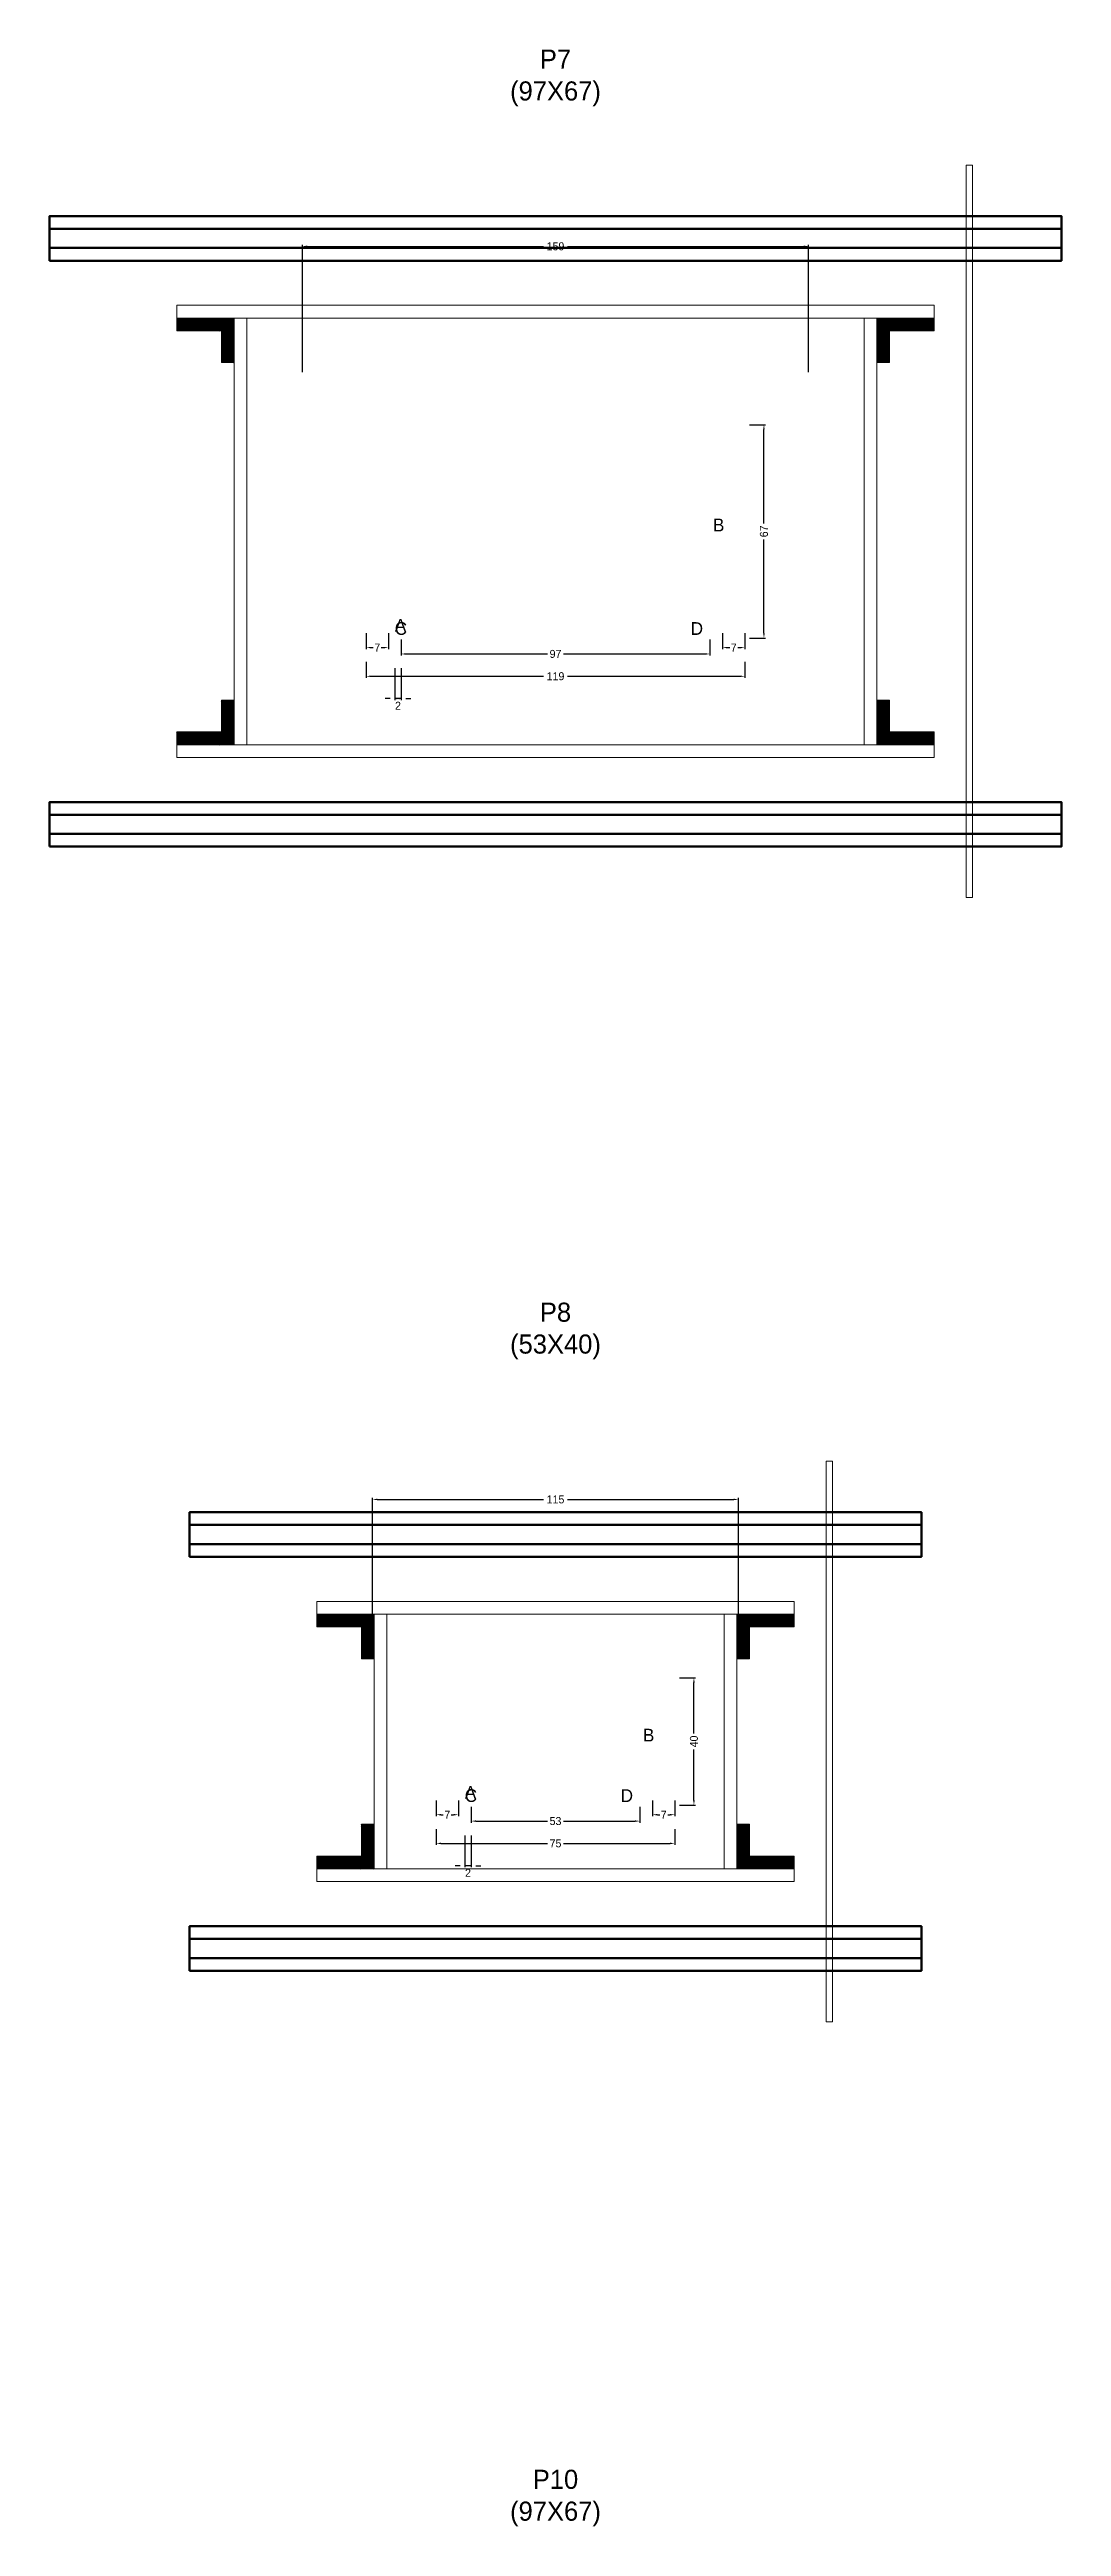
# Model space of a CAD drawing. Header units: centimetres. Extents: x -12000 to 4120, y -3806 to 2716.
# Drawn here: x -159 to 159, y -486 to 291 of the extents above; entities that cross this region are included whole.
import ezdxf

# ---------------------------------------------------------------- set-up
doc = ezdxf.new("R2010")
doc.units = ezdxf.units.CM
for name, color, linetype in [('COTA', 241, 'Continuous'), ('GRAVATA', 224, 'Continuous'), ('Hachura', 251, 'Continuous'), ('NOMENCLATURA', 7, 'Continuous'), ('SARRAFO', 251, 'Continuous')]:
    doc.layers.add(name, color=color, linetype=linetype)
doc.dimstyles.new('cotax2', dxfattribs={"dimtxt": 2.5, "dimasz": 1.5, "dimexe": 0.5, "dimexo": 0.5, "dimgap": 0.5, "dimtad": 1, "dimcen": 2.5, "dimazin": 3, "dimtfac": 1, "dimtmove": 0, "dimatfit": 3})

# ---------------------------------------------------------------- blocks, each defined once
blk = doc.blocks.new('_CLOSEDFILLED')
at = {"color": 0, "linetype": 'BYBLOCK'}
blk.add_solid([(-1, 0.16), (0, 0), (-1, -0.16)], dxfattribs=at)
blk = doc.blocks.new('*D14')
for p, q in [((-59.5, 99), (-59.5, 94)), ((-58, 94.5), (-3.75, 94.5)), ((3.75, 94.5), (58, 94.5)), ((59.5, 99), (59.5, 94))]:
    blk.add_line(p, q)
at = {"layer": 'Defpoints'}
for p in [(-59.5, 99.5), (-59.5, 94.5), (59.5, 99.5)]:
    blk.add_point(p, dxfattribs=at)
at = {"layer": 'COTA', "xscale": 1.5, "yscale": 1.5, "rotation": 180}
blk.add_blockref('_CLOSEDFILLED', (-59.5, 94.5), dxfattribs=at)
at = {"layer": 'COTA', "xscale": 1.5, "yscale": 1.5}
blk.add_blockref('_CLOSEDFILLED', (59.5, 94.5), dxfattribs=at)
at = {"layer": 'COTA', "insert": (0, 94.5), "char_height": 2.5, "attachment_point": 5}
blk.add_mtext('119', dxfattribs=at)
blk = doc.blocks.new('*D15')
for p, q in [((-48.5, 106), (-48.5, 101)), ((-47, 101.5), (-2.5, 101.5)), ((2.5, 101.5), (47, 101.5)), ((48.5, 106), (48.5, 101))]:
    blk.add_line(p, q)
at = {"layer": 'Defpoints'}
for p in [(-48.5, 106.5), (-48.5, 101.5), (48.5, 106.5)]:
    blk.add_point(p, dxfattribs=at)
at = {"layer": 'COTA', "xscale": 1.5, "yscale": 1.5, "rotation": 180}
blk.add_blockref('_CLOSEDFILLED', (-48.5, 101.5), dxfattribs=at)
at = {"layer": 'COTA', "xscale": 1.5, "yscale": 1.5}
blk.add_blockref('_CLOSEDFILLED', (48.5, 101.5), dxfattribs=at)
at = {"layer": 'COTA', "insert": (0, 101.5), "char_height": 2.5, "attachment_point": 5}
blk.add_mtext('97', dxfattribs=at)
blk = doc.blocks.new('*D16')
for p, q in [((61, 173.5), (66, 173.5)), ((65.5, 142.5), (65.5, 172)), ((65.5, 108), (65.5, 137.5)), ((61, 106.5), (66, 106.5))]:
    blk.add_line(p, q)
at = {"layer": 'Defpoints'}
for p in [(60.5, 173.5), (60.5, 106.5), (65.5, 106.5)]:
    blk.add_point(p, dxfattribs=at)
at = {"layer": 'COTA', "xscale": 1.5, "yscale": 1.5}
for p, rotation in [((65.5, 173.5), 90), ((65.5, 106.5), 270)]:
    blk.add_blockref('_CLOSEDFILLED', p, dxfattribs=dict(at, rotation=rotation))
at = {"layer": 'COTA', "insert": (65.5, 140), "char_height": 2.5, "attachment_point": 5, "rotation": 90}
blk.add_mtext('67', dxfattribs=at)
blk = doc.blocks.new('*D17')
for p, q in [((-59.5, 108), (-59.5, 103)), ((-58, 103.5), (-57.25, 103.5)), ((-54.75, 103.5), (-54, 103.5)), ((-52.5, 108), (-52.5, 103))]:
    blk.add_line(p, q)
at = {"layer": 'Defpoints'}
for p in [(-59.5, 108.5), (-59.5, 103.5), (-52.5, 108.5)]:
    blk.add_point(p, dxfattribs=at)
at = {"layer": 'COTA', "xscale": 1.5, "yscale": 1.5, "rotation": 180}
blk.add_blockref('_CLOSEDFILLED', (-59.5, 103.5), dxfattribs=at)
at = {"layer": 'COTA', "xscale": 1.5, "yscale": 1.5}
blk.add_blockref('_CLOSEDFILLED', (-52.5, 103.5), dxfattribs=at)
at = {"layer": 'COTA', "insert": (-56, 103.5), "char_height": 2.5, "attachment_point": 5}
blk.add_mtext('7', dxfattribs=at)
blk = doc.blocks.new('*D18')
for p, q in [((52.5, 108), (52.5, 103)), ((54, 103.5), (54.75, 103.5)), ((57.25, 103.5), (58, 103.5)), ((59.5, 108), (59.5, 103))]:
    blk.add_line(p, q)
at = {"layer": 'Defpoints'}
for p in [(52.5, 108.5), (52.5, 103.5), (59.5, 108.5)]:
    blk.add_point(p, dxfattribs=at)
at = {"layer": 'COTA', "xscale": 1.5, "yscale": 1.5, "rotation": 180}
blk.add_blockref('_CLOSEDFILLED', (52.5, 103.5), dxfattribs=at)
at = {"layer": 'COTA', "xscale": 1.5, "yscale": 1.5}
blk.add_blockref('_CLOSEDFILLED', (59.5, 103.5), dxfattribs=at)
at = {"layer": 'COTA', "insert": (56, 103.5), "char_height": 2.5, "attachment_point": 5}
blk.add_mtext('7', dxfattribs=at)
blk = doc.blocks.new('*D19')
for p, q in [((-79.5, 190), (-79.5, 230)), ((-78, 229.5), (-3.75, 229.5)), ((3.75, 229.5), (78, 229.5)), ((79.5, 190), (79.5, 230))]:
    blk.add_line(p, q)
at = {"layer": 'Defpoints'}
for p in [(-79.5, 229.5), (-79.5, 189.5), (79.5, 189.5)]:
    blk.add_point(p, dxfattribs=at)
at = {"layer": 'COTA', "xscale": 1.5, "yscale": 1.5, "rotation": 180}
blk.add_blockref('_CLOSEDFILLED', (-79.5, 229.5), dxfattribs=at)
at = {"layer": 'COTA', "xscale": 1.5, "yscale": 1.5}
blk.add_blockref('_CLOSEDFILLED', (79.5, 229.5), dxfattribs=at)
at = {"layer": 'COTA', "insert": (0, 229.5), "char_height": 2.5, "attachment_point": 5}
blk.add_mtext('159', dxfattribs=at)
blk = doc.blocks.new('*D40')
for p, q in [((-37.5, -267.5), (-37.5, -272.5)), ((-36, -272), (-2.5, -272)), ((2.5, -272), (36, -272)), ((37.5, -267.5), (37.5, -272.5))]:
    blk.add_line(p, q)
at = {"layer": 'Defpoints'}
for p in [(-37.5, -267), (-37.5, -272), (37.5, -267)]:
    blk.add_point(p, dxfattribs=at)
at = {"layer": 'COTA', "xscale": 1.5, "yscale": 1.5, "rotation": 180}
blk.add_blockref('_CLOSEDFILLED', (-37.5, -272), dxfattribs=at)
at = {"layer": 'COTA', "xscale": 1.5, "yscale": 1.5}
blk.add_blockref('_CLOSEDFILLED', (37.5, -272), dxfattribs=at)
at = {"layer": 'COTA', "insert": (0, -272), "char_height": 2.5, "attachment_point": 5}
blk.add_mtext('75', dxfattribs=at)
blk = doc.blocks.new('*D41')
for p, q in [((-26.5, -260.5), (-26.5, -265.5)), ((26.5, -260.5), (26.5, -265.5)), ((-25, -265), (-2.5, -265)), ((2.5, -265), (25, -265))]:
    blk.add_line(p, q)
at = {"layer": 'Defpoints'}
for p in [(-26.5, -260), (26.5, -260), (-26.5, -265)]:
    blk.add_point(p, dxfattribs=at)
at = {"layer": 'COTA', "xscale": 1.5, "yscale": 1.5, "rotation": 180}
blk.add_blockref('_CLOSEDFILLED', (-26.5, -265), dxfattribs=at)
at = {"layer": 'COTA', "xscale": 1.5, "yscale": 1.5}
blk.add_blockref('_CLOSEDFILLED', (26.5, -265), dxfattribs=at)
at = {"layer": 'COTA', "insert": (0, -265), "char_height": 2.5, "attachment_point": 5}
blk.add_mtext('53', dxfattribs=at)
blk = doc.blocks.new('*D42')
for p, q in [((39, -220), (44, -220)), ((43.5, -237.5), (43.5, -221.5)), ((43.5, -258.5), (43.5, -242.5)), ((39, -260), (44, -260))]:
    blk.add_line(p, q)
at = {"layer": 'Defpoints'}
for p in [(38.5, -220), (38.5, -260), (43.5, -260)]:
    blk.add_point(p, dxfattribs=at)
at = {"layer": 'COTA', "xscale": 1.5, "yscale": 1.5}
for p, rotation in [((43.5, -220), 90), ((43.5, -260), 270)]:
    blk.add_blockref('_CLOSEDFILLED', p, dxfattribs=dict(at, rotation=rotation))
at = {"layer": 'COTA', "insert": (43.5, -240), "char_height": 2.5, "attachment_point": 5, "rotation": 90}
blk.add_mtext('40', dxfattribs=at)
blk = doc.blocks.new('*D43')
for p, q in [((-37.5, -258.5), (-37.5, -263.5)), ((-36, -263), (-35.25, -263)), ((-32.75, -263), (-32, -263)), ((-30.5, -258.5), (-30.5, -263.5))]:
    blk.add_line(p, q)
at = {"layer": 'Defpoints'}
for p in [(-37.5, -258), (-37.5, -263), (-30.5, -258)]:
    blk.add_point(p, dxfattribs=at)
at = {"layer": 'COTA', "xscale": 1.5, "yscale": 1.5, "rotation": 180}
blk.add_blockref('_CLOSEDFILLED', (-37.5, -263), dxfattribs=at)
at = {"layer": 'COTA', "xscale": 1.5, "yscale": 1.5}
blk.add_blockref('_CLOSEDFILLED', (-30.5, -263), dxfattribs=at)
at = {"layer": 'COTA', "insert": (-34, -263), "char_height": 2.5, "attachment_point": 5}
blk.add_mtext('7', dxfattribs=at)
blk = doc.blocks.new('*D44')
for p, q in [((30.5, -258.5), (30.5, -263.5)), ((32, -263), (32.75, -263)), ((35.25, -263), (36, -263)), ((37.5, -258.5), (37.5, -263.5))]:
    blk.add_line(p, q)
at = {"layer": 'Defpoints'}
for p in [(30.5, -258), (30.5, -263), (37.5, -258)]:
    blk.add_point(p, dxfattribs=at)
at = {"layer": 'COTA', "xscale": 1.5, "yscale": 1.5, "rotation": 180}
blk.add_blockref('_CLOSEDFILLED', (30.5, -263), dxfattribs=at)
at = {"layer": 'COTA', "xscale": 1.5, "yscale": 1.5}
blk.add_blockref('_CLOSEDFILLED', (37.5, -263), dxfattribs=at)
at = {"layer": 'COTA', "insert": (34, -263), "char_height": 2.5, "attachment_point": 5}
blk.add_mtext('7', dxfattribs=at)
blk = doc.blocks.new('*D45')
for p, q in [((-57.5, -203.5), (-57.5, -163.5)), ((-56, -164), (-3.75, -164)), ((3.75, -164), (56, -164)), ((57.5, -203.5), (57.5, -163.5))]:
    blk.add_line(p, q)
at = {"layer": 'Defpoints'}
for p in [(-57.5, -164), (-57.5, -204), (57.5, -204)]:
    blk.add_point(p, dxfattribs=at)
at = {"layer": 'COTA', "xscale": 1.5, "yscale": 1.5, "rotation": 180}
blk.add_blockref('_CLOSEDFILLED', (-57.5, -164), dxfattribs=at)
at = {"layer": 'COTA', "xscale": 1.5, "yscale": 1.5}
blk.add_blockref('_CLOSEDFILLED', (57.5, -164), dxfattribs=at)
at = {"layer": 'COTA', "insert": (0, -164), "char_height": 2.5, "attachment_point": 5}
blk.add_mtext('115', dxfattribs=at)

msp = doc.modelspace()

# ---------------------------------------------------------------- hatches: boundary and pattern name
at = {"layer": 'SARRAFO'}
h = msp.add_hatch(dxfattribs=at)
h.set_pattern_fill('SOLID', scale=2)
h.paths.add_polyline_path([(-119, 203), (-105, 203), (-105, 207), (-119, 207)])
h = msp.add_hatch(dxfattribs=at)
h.set_pattern_fill('SOLID', scale=2)
h.paths.add_polyline_path([(-105, 193), (-101, 193), (-101, 207), (-105, 207)])
h = msp.add_hatch(dxfattribs=at)
h.set_pattern_fill('SOLID', scale=2)
h.paths.add_polyline_path([(101, 193), (105, 193), (105, 207), (101, 207)])
h = msp.add_hatch(dxfattribs=at)
h.set_pattern_fill('SOLID', scale=2)
h.paths.add_polyline_path([(105, 203), (119, 203), (119, 207), (105, 207)])
h = msp.add_hatch(dxfattribs=at)
h.set_pattern_fill('SOLID', scale=2)
h.paths.add_polyline_path([(-105, 73), (-101, 73), (-101, 87), (-105, 87)])
h = msp.add_hatch(dxfattribs=at)
h.set_pattern_fill('SOLID', scale=2)
h.paths.add_polyline_path([(101, 73), (105, 73), (105, 87), (101, 87)])
h = msp.add_hatch(dxfattribs=at)
h.set_pattern_fill('SOLID', scale=2)
h.paths.add_polyline_path([(-119, 73), (-105, 73), (-105, 77), (-119, 77)])
h = msp.add_hatch(dxfattribs=at)
h.set_pattern_fill('SOLID', scale=2)
h.paths.add_polyline_path([(105, 73), (119, 73), (119, 77), (105, 77)])
h = msp.add_hatch(dxfattribs=at)
h.set_pattern_fill('SOLID', scale=2)
h.paths.add_polyline_path([(-75, -204), (-61, -204), (-61, -200), (-75, -200)])
h = msp.add_hatch(dxfattribs=at)
h.set_pattern_fill('SOLID', scale=2)
h.paths.add_polyline_path([(-61, -214), (-57, -214), (-57, -200), (-61, -200)])
h = msp.add_hatch(dxfattribs=at)
h.set_pattern_fill('SOLID', scale=2)
h.paths.add_polyline_path([(57, -214), (61, -214), (61, -200), (57, -200)])
h = msp.add_hatch(dxfattribs=at)
h.set_pattern_fill('SOLID', scale=2)
h.paths.add_polyline_path([(61, -204), (75, -204), (75, -200), (61, -200)])
h = msp.add_hatch(dxfattribs=at)
h.set_pattern_fill('SOLID', scale=2)
h.paths.add_polyline_path([(-61, -280), (-57, -280), (-57, -266), (-61, -266)])
h = msp.add_hatch(dxfattribs=at)
h.set_pattern_fill('SOLID', scale=2)
h.paths.add_polyline_path([(57, -280), (61, -280), (61, -266), (57, -266)])
h = msp.add_hatch(dxfattribs=at)
h.set_pattern_fill('SOLID', scale=2)
h.paths.add_polyline_path([(-75, -280), (-61, -280), (-61, -276), (-75, -276)])
h = msp.add_hatch(dxfattribs=at)
h.set_pattern_fill('SOLID', scale=2)
h.paths.add_polyline_path([(61, -280), (75, -280), (75, -276), (61, -276)])

# ---------------------------------------------------------------- linework, layer by layer
at = {"layer": 'GRAVATA', "lineweight": 50}
for points in [[(-159, 225), (159, 225), (159, 239), (-159, 239)], [(-159, 229), (159, 229), (159, 235), (-159, 235)], [(-159, 41), (159, 41), (159, 55), (-159, 55)], [(-159, 45), (159, 45), (159, 51), (-159, 51)], [(-115, -182), (115, -182), (115, -168), (-115, -168)], [(-115, -178), (115, -178), (115, -172), (-115, -172)], [(-115, -312), (115, -312), (115, -298), (-115, -298)], [(-115, -308), (115, -308), (115, -302), (-115, -302)]]:
    msp.add_lwpolyline(points, close=True, dxfattribs=at)
at = {"layer": 'Hachura', "lineweight": 13}
for points in [[(129, 25), (131, 25), (131, 255), (129, 255)], [(85, -328), (87, -328), (87, -152), (85, -152)]]:
    msp.add_lwpolyline(points, close=True, dxfattribs=at)
at = {"layer": 'Hachura', "lineweight": 18}
for points in [[(-119, 207), (119, 207), (119, 211), (-119, 211)], [(-101, 73), (-97, 73), (-97, 207), (-101, 207)], [(97, 73), (101, 73), (101, 207), (97, 207)], [(-119, 69), (119, 69), (119, 73), (-119, 73)], [(-75, -200), (75, -200), (75, -196), (-75, -196)], [(-57, -280), (-53, -280), (-53, -200), (-57, -200)], [(53, -280), (57, -280), (57, -200), (53, -200)], [(-75, -284), (75, -284), (75, -280), (-75, -280)]]:
    msp.add_lwpolyline(points, close=True, dxfattribs=at)
at = {"layer": 'SARRAFO', "lineweight": 13}
for points in [[(-119, 203), (-105, 203), (-105, 207), (-119, 207)], [(-105, 193), (-101, 193), (-101, 207), (-105, 207)], [(101, 193), (105, 193), (105, 207), (101, 207)], [(105, 203), (119, 203), (119, 207), (105, 207)], [(-105, 73), (-101, 73), (-101, 87), (-105, 87)], [(101, 73), (105, 73), (105, 87), (101, 87)], [(-119, 73), (-105, 73), (-105, 77), (-119, 77)], [(105, 73), (119, 73), (119, 77), (105, 77)], [(-75, -204), (-61, -204), (-61, -200), (-75, -200)], [(-61, -214), (-57, -214), (-57, -200), (-61, -200)], [(57, -214), (61, -214), (61, -200), (57, -200)], [(61, -204), (75, -204), (75, -200), (61, -200)], [(-61, -280), (-57, -280), (-57, -266), (-61, -266)], [(57, -280), (61, -280), (61, -266), (57, -266)], [(-75, -280), (-61, -280), (-61, -276), (-75, -276)], [(61, -280), (75, -280), (75, -276), (61, -276)]]:
    msp.add_lwpolyline(points, close=True, dxfattribs=at)

# ---------------------------------------------------------------- texts
at = {"layer": 'NOMENCLATURA'}
for s, p in [('B', (49.5, 140)), ('A', (-50.5, 108.5)), ('C', (-50.5, 107.5)), ('D', (42.5, 107.5)), ('B', (27.5, -240)), ('A', (-28.5, -258)), ('C', (-28.5, -259)), ('D', (20.5, -259))]:
    msp.add_text(s, height=4, dxfattribs=at).set_placement(p)
at = {"layer": 'NOMENCLATURA', "char_height": 6, "attachment_point": 8}
for s, insert in [('P7\\P(97X67)', (0, 273.5)), ('P8\\P(53X40)', (0, -120)), ('P10\\P(97X67)', (0, -486.5))]:
    msp.add_mtext(s, dxfattribs=dict(at, insert=insert))

# ---------------------------------------------------------------- dimensions: what is measured, and where the dimension line sits
at = {"layer": 'COTA'}
for base, p1, p2, picture, middle in [((-79.5, 229.5), (-79.5, 189.5), (79.5, 189.5), '*D19', (0, 229.5)), ((-59.5, 103.5), (-59.5, 108.5), (-52.5, 108.5), '*D17', (-56, 103.5)), ((-48.5, 101.5), (-48.5, 106.5), (48.5, 106.5), '*D15', (0, 101.5)), ((52.5, 103.5), (52.5, 108.5), (59.5, 108.5), '*D18', (56, 103.5)), ((-59.5, 94.5), (-59.5, 99.5), (59.5, 99.5), '*D14', (0, 94.5)), ((-57.5, -164), (-57.5, -204), (57.5, -204), '*D45', (0, -164)), ((-37.5, -263), (-37.5, -258), (-30.5, -258), '*D43', (-34, -263)), ((-26.5, -265), (-26.5, -260), (26.5, -260), '*D41', (0, -265)), ((30.5, -263), (30.5, -258), (37.5, -258), '*D44', (34, -263)), ((-37.5, -272), (-37.5, -267), (37.5, -267), '*D40', (0, -272))]:
    dim = msp.add_linear_dim(base=base, p1=p1, p2=p2, dimstyle='cotax2', dxfattribs=at)
    dim.commit()
    dim.dimension.update_dxf_attribs({"geometry": picture, "text_midpoint": middle})
for base, p1, p2, picture, middle in [((65.5, 106.5), (60.5, 106.5), (60.5, 173.5), '*D16', (65.5, 140)), ((43.5, -260), (38.5, -260), (38.5, -220), '*D42', (43.5, -240))]:
    dim = msp.add_linear_dim(base=base, p1=p1, p2=p2, angle=90, dimstyle='cotax2', dxfattribs=at)
    dim.commit()
    dim.dimension.update_dxf_attribs({"geometry": picture, "text_midpoint": middle})
for base, p1, p2 in [((-48.5, 87.5), (-48.5, 97.5), (-50.5, 97.5)), ((-26.5, -279), (-26.5, -269), (-28.5, -269))]:
    msp.add_linear_dim(base=base, p1=p1, p2=p2, dimstyle='cotax2', dxfattribs=at).render()

doc.saveas('drawing.dxf')
